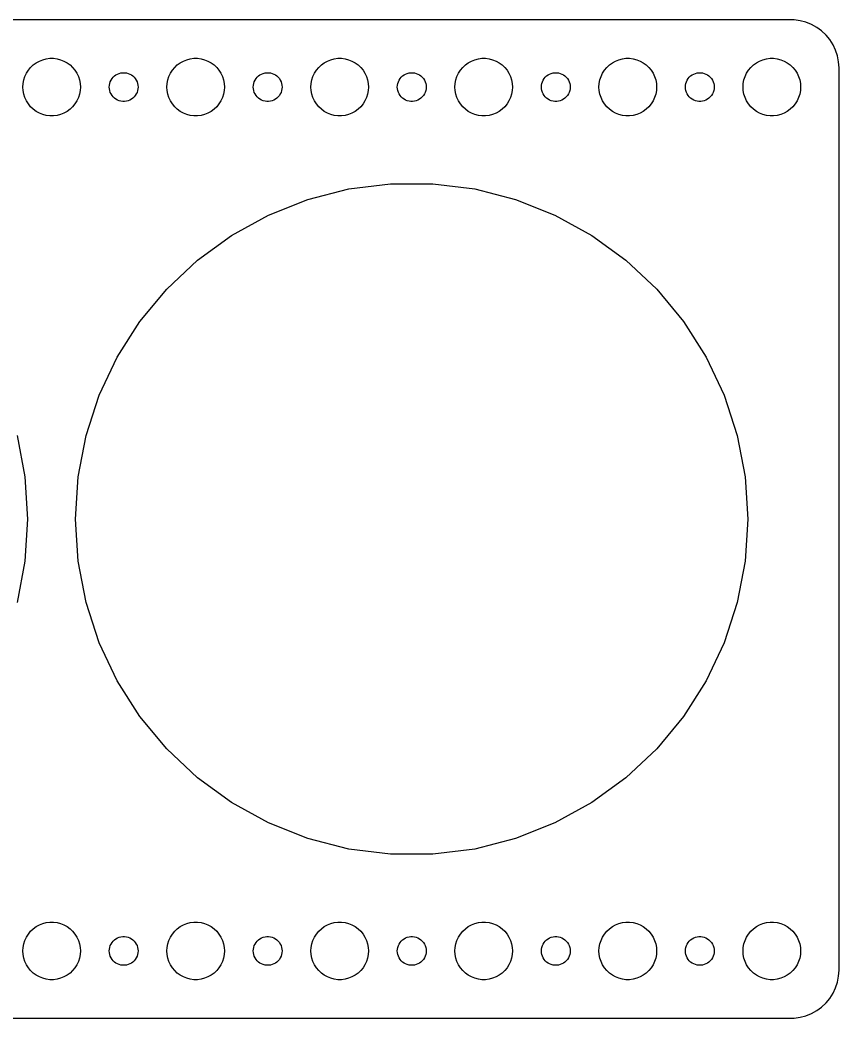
# Model space of a CAD drawing. Header units: metres. Extents: x -82 to 82, y 62 to 280.
# Drawn here: x -3.3 to 82, y 176 to 280 of the extents above; entities that cross this region are included whole.
import ezdxf

# ---------------------------------------------------------------- set-up
doc = ezdxf.new("R2010")
doc.units = ezdxf.units.M

msp = doc.modelspace()

# ---------------------------------------------------------------- linework, layer by layer
for p, q in [((77.3139, 279.99), (-77.3139, 279.99)), ((77.9369, 279.911), (77.3139, 279.99)), ((78.5451, 279.755), (77.9369, 279.911)), ((79.1289, 279.524), (78.5451, 279.755)), ((79.6791, 279.222), (79.1289, 279.524)), ((80.1871, 278.853), (79.6791, 279.222)), ((80.6448, 278.423), (80.1871, 278.853)), ((81.0451, 277.939), (80.6448, 278.423)), ((81.3815, 277.409), (81.0451, 277.939)), ((81.6489, 276.841), (81.3815, 277.409)), ((81.8429, 276.243), (81.6489, 276.841)), ((-1.60747, 275.533), (-1.27733, 275.714)), ((-1.27733, 275.714), (-0.92705, 275.853)), ((-0.92705, 275.853), (-0.56213, 275.947)), ((-0.56213, 275.947), (-0.18837, 275.994)), ((-0.18837, 275.994), (0.18837, 275.994)), ((0.18837, 275.994), (0.56213, 275.947)), ((0.56213, 275.947), (0.92705, 275.853)), ((0.92705, 275.853), (1.27733, 275.714)), ((1.27733, 275.714), (1.60747, 275.533)), ((13.3925, 275.533), (13.7227, 275.714)), ((13.7227, 275.714), (14.0729, 275.853)), ((14.0729, 275.853), (14.4379, 275.947)), ((14.4379, 275.947), (14.8116, 275.994)), ((14.8116, 275.994), (15.1884, 275.994)), ((15.1884, 275.994), (15.5621, 275.947)), ((15.5621, 275.947), (15.927, 275.853)), ((15.927, 275.853), (16.2773, 275.714)), ((16.2773, 275.714), (16.6075, 275.533)), ((28.3925, 275.533), (28.7227, 275.714)), ((28.7227, 275.714), (29.0729, 275.853)), ((29.0729, 275.853), (29.4379, 275.947)), ((29.4379, 275.947), (29.8116, 275.994)), ((29.8116, 275.994), (30.1884, 275.994)), ((30.1884, 275.994), (30.5621, 275.947)), ((30.5621, 275.947), (30.927, 275.853)), ((30.927, 275.853), (31.2773, 275.714)), ((31.2773, 275.714), (31.6075, 275.533)), ((43.3925, 275.533), (43.7227, 275.714)), ((43.7227, 275.714), (44.0729, 275.853)), ((44.0729, 275.853), (44.4379, 275.947)), ((44.4379, 275.947), (44.8116, 275.994)), ((44.8116, 275.994), (45.1884, 275.994)), ((45.1884, 275.994), (45.5621, 275.947)), ((45.5621, 275.947), (45.927, 275.853)), ((45.927, 275.853), (46.2773, 275.714)), ((46.2773, 275.714), (46.6075, 275.533)), ((58.3925, 275.533), (58.7227, 275.714)), ((58.7227, 275.714), (59.0729, 275.853)), ((59.0729, 275.853), (59.4379, 275.947)), ((59.4379, 275.947), (59.8116, 275.994)), ((59.8116, 275.994), (60.1884, 275.994)), ((60.1884, 275.994), (60.5621, 275.947)), ((60.5621, 275.947), (60.927, 275.853)), ((60.927, 275.853), (61.2773, 275.714)), ((61.2773, 275.714), (61.6075, 275.533)), ((73.3925, 275.533), (73.7227, 275.714)), ((73.7227, 275.714), (74.073, 275.853)), ((74.073, 275.853), (74.4379, 275.947)), ((74.4379, 275.947), (74.8116, 275.994)), ((74.8116, 275.994), (75.1884, 275.994)), ((75.1884, 275.994), (75.5621, 275.947)), ((75.5621, 275.947), (75.927, 275.853)), ((75.927, 275.853), (76.2773, 275.714)), ((76.2773, 275.714), (76.6075, 275.533)), ((81.9606, 275.627), (81.8429, 276.243)), ((82, 275), (81.9606, 275.627)), ((-2.62891, 274.445), (-2.42705, 274.763)), ((-2.42705, 274.763), (-2.1869, 275.054)), ((-2.1869, 275.054), (-1.91226, 275.312)), ((-1.91226, 275.312), (-1.60747, 275.533)), ((1.60747, 275.533), (1.91226, 275.312)), ((1.91226, 275.312), (2.1869, 275.054)), ((2.1869, 275.054), (2.42705, 274.763)), ((2.42705, 274.763), (2.62891, 274.445)), ((12.3711, 274.445), (12.5729, 274.763)), ((12.5729, 274.763), (12.8131, 275.054)), ((12.8131, 275.054), (13.0877, 275.312)), ((13.0877, 275.312), (13.3925, 275.533)), ((16.6075, 275.533), (16.9123, 275.312)), ((16.9123, 275.312), (17.1869, 275.054)), ((17.1869, 275.054), (17.427, 274.763)), ((17.427, 274.763), (17.6289, 274.445)), ((27.3711, 274.445), (27.5729, 274.763)), ((27.5729, 274.763), (27.8131, 275.054)), ((27.8131, 275.054), (28.0877, 275.312)), ((28.0877, 275.312), (28.3925, 275.533)), ((31.6075, 275.533), (31.9123, 275.312)), ((31.9123, 275.312), (32.1869, 275.054)), ((32.1869, 275.054), (32.427, 274.763)), ((32.427, 274.763), (32.6289, 274.445)), ((42.3711, 274.445), (42.5729, 274.763)), ((42.5729, 274.763), (42.8131, 275.054)), ((42.8131, 275.054), (43.0877, 275.312)), ((43.0877, 275.312), (43.3925, 275.533)), ((46.6075, 275.533), (46.9123, 275.312)), ((46.9123, 275.312), (47.1869, 275.054)), ((47.1869, 275.054), (47.427, 274.763)), ((47.427, 274.763), (47.6289, 274.445)), ((57.3711, 274.445), (57.5729, 274.763)), ((57.5729, 274.763), (57.8131, 275.054)), ((57.8131, 275.054), (58.0877, 275.312)), ((58.0877, 275.312), (58.3925, 275.533)), ((61.6075, 275.533), (61.9123, 275.312)), ((61.9123, 275.312), (62.1869, 275.054)), ((62.1869, 275.054), (62.427, 274.763)), ((62.427, 274.763), (62.6289, 274.445)), ((72.3711, 274.445), (72.573, 274.763)), ((72.573, 274.763), (72.8131, 275.054)), ((72.8131, 275.054), (73.0877, 275.312)), ((73.0877, 275.312), (73.3925, 275.533)), ((76.6075, 275.533), (76.9123, 275.312)), ((76.9123, 275.312), (77.1869, 275.054)), ((77.1869, 275.054), (77.427, 274.763)), ((77.427, 274.763), (77.6289, 274.445)), ((82, 181), (82, 275)), ((-2.97633, 273.376), (-2.90575, 273.746)), ((-2.90575, 273.746), (-2.78932, 274.104)), ((-2.78932, 274.104), (-2.62891, 274.445)), ((2.62891, 274.445), (2.78932, 274.104)), ((2.78932, 274.104), (2.90575, 273.746)), ((2.90575, 273.746), (2.97633, 273.376)), ((6.04712, 273.373), (6.10533, 273.552)), ((6.10533, 273.552), (6.18553, 273.723)), ((6.18553, 273.723), (6.28647, 273.882)), ((6.28647, 273.882), (6.40654, 274.027)), ((6.40654, 274.027), (6.54385, 274.156)), ((6.54385, 274.156), (6.69626, 274.266)), ((6.69626, 274.266), (6.86133, 274.357)), ((6.86133, 274.357), (7.03647, 274.427)), ((7.03647, 274.427), (7.21892, 274.473)), ((7.21892, 274.473), (7.40581, 274.497)), ((7.40581, 274.497), (7.59418, 274.497)), ((7.59418, 274.497), (7.78107, 274.473)), ((7.78107, 274.473), (7.96352, 274.427)), ((7.96352, 274.427), (8.13866, 274.357)), ((8.13866, 274.357), (8.30373, 274.266)), ((8.30373, 274.266), (8.45613, 274.156)), ((8.45613, 274.156), (8.59344, 274.027)), ((8.59344, 274.027), (8.71352, 273.882)), ((8.71352, 273.882), (8.81445, 273.723)), ((8.81445, 273.723), (8.89465, 273.552)), ((8.89465, 273.552), (8.95287, 273.373)), ((12.0237, 273.376), (12.0942, 273.746)), ((12.0942, 273.746), (12.2107, 274.104)), ((12.2107, 274.104), (12.3711, 274.445)), ((17.6289, 274.445), (17.7893, 274.104)), ((17.7893, 274.104), (17.9057, 273.746)), ((17.9057, 273.746), (17.9763, 273.376)), ((21.0471, 273.373), (21.1053, 273.552)), ((21.1053, 273.552), (21.1855, 273.723)), ((21.1855, 273.723), (21.2865, 273.882)), ((21.2865, 273.882), (21.4065, 274.027)), ((21.4065, 274.027), (21.5439, 274.156)), ((21.5439, 274.156), (21.6963, 274.266)), ((21.6963, 274.266), (21.8613, 274.357)), ((21.8613, 274.357), (22.0365, 274.427)), ((22.0365, 274.427), (22.2189, 274.473)), ((22.2189, 274.473), (22.4058, 274.497)), ((22.4058, 274.497), (22.5942, 274.497)), ((22.5942, 274.497), (22.7811, 274.473)), ((22.7811, 274.473), (22.9635, 274.427)), ((22.9635, 274.427), (23.1387, 274.357)), ((23.1387, 274.357), (23.3037, 274.266)), ((23.3037, 274.266), (23.4561, 274.156)), ((23.4561, 274.156), (23.5934, 274.027)), ((23.5934, 274.027), (23.7135, 273.882)), ((23.7135, 273.882), (23.8145, 273.723)), ((23.8145, 273.723), (23.8947, 273.552)), ((23.8947, 273.552), (23.9529, 273.373)), ((27.0237, 273.376), (27.0942, 273.746)), ((27.0942, 273.746), (27.2107, 274.104)), ((27.2107, 274.104), (27.3711, 274.445)), ((32.6289, 274.445), (32.7893, 274.104)), ((32.7893, 274.104), (32.9057, 273.746)), ((32.9057, 273.746), (32.9763, 273.376)), ((36.0471, 273.373), (36.1053, 273.552)), ((36.1053, 273.552), (36.1855, 273.723)), ((36.1855, 273.723), (36.2865, 273.882)), ((36.2865, 273.882), (36.4065, 274.027)), ((36.4065, 274.027), (36.5439, 274.156)), ((36.5439, 274.156), (36.6963, 274.266)), ((36.6963, 274.266), (36.8613, 274.357)), ((36.8613, 274.357), (37.0365, 274.427)), ((37.0365, 274.427), (37.2189, 274.473)), ((37.2189, 274.473), (37.4058, 274.497)), ((37.4058, 274.497), (37.5942, 274.497)), ((37.5942, 274.497), (37.7811, 274.473)), ((37.7811, 274.473), (37.9635, 274.427)), ((37.9635, 274.427), (38.1387, 274.357)), ((38.1387, 274.357), (38.3037, 274.266)), ((38.3037, 274.266), (38.4561, 274.156)), ((38.4561, 274.156), (38.5934, 274.027)), ((38.5934, 274.027), (38.7135, 273.882)), ((38.7135, 273.882), (38.8145, 273.723)), ((38.8145, 273.723), (38.8947, 273.552)), ((38.8947, 273.552), (38.9529, 273.373)), ((42.0237, 273.376), (42.0942, 273.746)), ((42.0942, 273.746), (42.2107, 274.104)), ((42.2107, 274.104), (42.3711, 274.445)), ((47.6289, 274.445), (47.7893, 274.104)), ((47.7893, 274.104), (47.9057, 273.746)), ((47.9057, 273.746), (47.9763, 273.376)), ((51.0471, 273.373), (51.1053, 273.552)), ((51.1053, 273.552), (51.1855, 273.723)), ((51.1855, 273.723), (51.2865, 273.882)), ((51.2865, 273.882), (51.4065, 274.027)), ((51.4065, 274.027), (51.5439, 274.156)), ((51.5439, 274.156), (51.6963, 274.266)), ((51.6963, 274.266), (51.8613, 274.357)), ((51.8613, 274.357), (52.0365, 274.427)), ((52.0365, 274.427), (52.2189, 274.473)), ((52.2189, 274.473), (52.4058, 274.497)), ((52.4058, 274.497), (52.5942, 274.497)), ((52.5942, 274.497), (52.7811, 274.473)), ((52.7811, 274.473), (52.9635, 274.427)), ((52.9635, 274.427), (53.1387, 274.357)), ((53.1387, 274.357), (53.3037, 274.266)), ((53.3037, 274.266), (53.4561, 274.156)), ((53.4561, 274.156), (53.5934, 274.027)), ((53.5934, 274.027), (53.7135, 273.882)), ((53.7135, 273.882), (53.8145, 273.723)), ((53.8145, 273.723), (53.8947, 273.552)), ((53.8947, 273.552), (53.9529, 273.373)), ((57.0237, 273.376), (57.0942, 273.746)), ((57.0942, 273.746), (57.2107, 274.104)), ((57.2107, 274.104), (57.3711, 274.445)), ((62.6289, 274.445), (62.7893, 274.104)), ((62.7893, 274.104), (62.9057, 273.746)), ((62.9057, 273.746), (62.9763, 273.376)), ((66.0471, 273.373), (66.1053, 273.552)), ((66.1053, 273.552), (66.1855, 273.723)), ((66.1855, 273.723), (66.2865, 273.882)), ((66.2865, 273.882), (66.4065, 274.027)), ((66.4065, 274.027), (66.5439, 274.156)), ((66.5439, 274.156), (66.6963, 274.266)), ((66.6963, 274.266), (66.8613, 274.357)), ((66.8613, 274.357), (67.0365, 274.427)), ((67.0365, 274.427), (67.2189, 274.473)), ((67.2189, 274.473), (67.4058, 274.497)), ((67.4058, 274.497), (67.5942, 274.497)), ((67.5942, 274.497), (67.7811, 274.473)), ((67.7811, 274.473), (67.9635, 274.427)), ((67.9635, 274.427), (68.1387, 274.357)), ((68.1387, 274.357), (68.3037, 274.266)), ((68.3037, 274.266), (68.4561, 274.156)), ((68.4561, 274.156), (68.5934, 274.027)), ((68.5934, 274.027), (68.7135, 273.882)), ((68.7135, 273.882), (68.8145, 273.723)), ((68.8145, 273.723), (68.8947, 273.552)), ((68.8947, 273.552), (68.9529, 273.373)), ((72.0237, 273.376), (72.0943, 273.746)), ((72.0943, 273.746), (72.2107, 274.104)), ((72.2107, 274.104), (72.3711, 274.445)), ((77.6289, 274.445), (77.7893, 274.104)), ((77.7893, 274.104), (77.9057, 273.746)), ((77.9057, 273.746), (77.9763, 273.376)), ((-3, 273), (-2.97633, 273.376)), ((-2.97633, 272.624), (-3, 273)), ((-2.90575, 272.254), (-2.97633, 272.624)), ((2.97633, 272.624), (2.90575, 272.254)), ((2.97633, 273.376), (3, 273)), ((3, 273), (2.97633, 272.624)), ((6, 273), (6.01183, 273.188)), ((6.01183, 272.812), (6, 273)), ((6.01183, 273.188), (6.04712, 273.373)), ((6.04712, 272.627), (6.01183, 272.812)), ((6.10533, 272.448), (6.04712, 272.627)), ((6.18553, 272.277), (6.10533, 272.448)), ((8.89465, 272.448), (8.81445, 272.277)), ((8.95287, 272.627), (8.89465, 272.448)), ((8.95287, 273.373), (8.98816, 273.188)), ((8.98816, 272.812), (8.95287, 272.627)), ((8.98816, 273.188), (9, 273)), ((9, 273), (8.98816, 272.812)), ((12, 273), (12.0237, 273.376)), ((12.0237, 272.624), (12, 273)), ((12.0942, 272.254), (12.0237, 272.624)), ((17.9763, 272.624), (17.9057, 272.254)), ((17.9763, 273.376), (18, 273)), ((18, 273), (17.9763, 272.624)), ((21, 273), (21.0118, 273.188)), ((21.0118, 272.812), (21, 273)), ((21.0118, 273.188), (21.0471, 273.373)), ((21.0471, 272.627), (21.0118, 272.812)), ((21.1053, 272.448), (21.0471, 272.627)), ((21.1855, 272.277), (21.1053, 272.448)), ((23.8947, 272.448), (23.8145, 272.277)), ((23.9529, 272.627), (23.8947, 272.448)), ((23.9529, 273.373), (23.9882, 273.188)), ((23.9882, 272.812), (23.9529, 272.627)), ((23.9882, 273.188), (24, 273)), ((24, 273), (23.9882, 272.812)), ((27, 273), (27.0237, 273.376)), ((27.0237, 272.624), (27, 273)), ((27.0942, 272.254), (27.0237, 272.624)), ((32.9763, 272.624), (32.9057, 272.254)), ((32.9763, 273.376), (33, 273)), ((33, 273), (32.9763, 272.624)), ((36, 273), (36.0118, 273.188)), ((36.0118, 272.812), (36, 273)), ((36.0118, 273.188), (36.0471, 273.373)), ((36.0471, 272.627), (36.0118, 272.812)), ((36.1053, 272.448), (36.0471, 272.627)), ((36.1855, 272.277), (36.1053, 272.448)), ((38.8947, 272.448), (38.8145, 272.277)), ((38.9529, 272.627), (38.8947, 272.448)), ((38.9529, 273.373), (38.9882, 273.188)), ((38.9882, 272.812), (38.9529, 272.627)), ((38.9882, 273.188), (39, 273)), ((39, 273), (38.9882, 272.812)), ((42, 273), (42.0237, 273.376)), ((42.0237, 272.624), (42, 273)), ((42.0942, 272.254), (42.0237, 272.624)), ((47.9763, 272.624), (47.9057, 272.254)), ((47.9763, 273.376), (48, 273)), ((48, 273), (47.9763, 272.624)), ((51, 273), (51.0118, 273.188)), ((51.0118, 272.812), (51, 273)), ((51.0118, 273.188), (51.0471, 273.373)), ((51.0471, 272.627), (51.0118, 272.812)), ((51.1053, 272.448), (51.0471, 272.627)), ((51.1855, 272.277), (51.1053, 272.448)), ((53.8947, 272.448), (53.8145, 272.277)), ((53.9529, 272.627), (53.8947, 272.448)), ((53.9529, 273.373), (53.9882, 273.188)), ((53.9882, 272.812), (53.9529, 272.627)), ((53.9882, 273.188), (54, 273)), ((54, 273), (53.9882, 272.812)), ((57, 273), (57.0237, 273.376)), ((57.0237, 272.624), (57, 273)), ((57.0942, 272.254), (57.0237, 272.624)), ((62.9763, 272.624), (62.9057, 272.254)), ((62.9763, 273.376), (63, 273)), ((63, 273), (62.9763, 272.624)), ((66, 273), (66.0118, 273.188)), ((66.0118, 272.812), (66, 273)), ((66.0118, 273.188), (66.0471, 273.373)), ((66.0471, 272.627), (66.0118, 272.812)), ((66.1053, 272.448), (66.0471, 272.627)), ((66.1855, 272.277), (66.1053, 272.448)), ((68.8947, 272.448), (68.8145, 272.277)), ((68.9529, 272.627), (68.8947, 272.448)), ((68.9529, 273.373), (68.9882, 273.188)), ((68.9882, 272.812), (68.9529, 272.627)), ((68.9882, 273.188), (69, 273)), ((69, 273), (68.9882, 272.812)), ((72, 273), (72.0237, 273.376)), ((72.0237, 272.624), (72, 273)), ((72.0943, 272.254), (72.0237, 272.624)), ((77.9763, 272.624), (77.9057, 272.254)), ((77.9763, 273.376), (78, 273)), ((78, 273), (77.9763, 272.624)), ((-2.78932, 271.896), (-2.90575, 272.254)), ((-2.62891, 271.555), (-2.78932, 271.896)), ((-2.42705, 271.237), (-2.62891, 271.555)), ((2.62891, 271.555), (2.42705, 271.237)), ((2.78932, 271.896), (2.62891, 271.555)), ((2.90575, 272.254), (2.78932, 271.896)), ((6.28647, 272.118), (6.18553, 272.277)), ((6.40654, 271.973), (6.28647, 272.118)), ((6.54385, 271.844), (6.40654, 271.973)), ((6.69626, 271.734), (6.54385, 271.844)), ((6.86133, 271.643), (6.69626, 271.734)), ((7.03647, 271.573), (6.86133, 271.643)), ((7.21892, 271.527), (7.03647, 271.573)), ((7.40581, 271.503), (7.21892, 271.527)), ((7.59418, 271.503), (7.40581, 271.503)), ((7.78107, 271.527), (7.59418, 271.503)), ((7.96352, 271.573), (7.78107, 271.527)), ((8.13866, 271.643), (7.96352, 271.573)), ((8.30373, 271.734), (8.13866, 271.643)), ((8.45613, 271.844), (8.30373, 271.734)), ((8.59344, 271.973), (8.45613, 271.844)), ((8.71352, 272.118), (8.59344, 271.973)), ((8.81445, 272.277), (8.71352, 272.118)), ((12.2107, 271.896), (12.0942, 272.254)), ((12.3711, 271.555), (12.2107, 271.896)), ((12.5729, 271.237), (12.3711, 271.555)), ((17.6289, 271.555), (17.427, 271.237)), ((17.7893, 271.896), (17.6289, 271.555)), ((17.9057, 272.254), (17.7893, 271.896)), ((21.2865, 272.118), (21.1855, 272.277)), ((21.4065, 271.973), (21.2865, 272.118)), ((21.5439, 271.844), (21.4065, 271.973)), ((21.6963, 271.734), (21.5439, 271.844)), ((21.8613, 271.643), (21.6963, 271.734)), ((22.0365, 271.573), (21.8613, 271.643)), ((22.2189, 271.527), (22.0365, 271.573)), ((22.4058, 271.503), (22.2189, 271.527)), ((22.5942, 271.503), (22.4058, 271.503)), ((22.7811, 271.527), (22.5942, 271.503)), ((22.9635, 271.573), (22.7811, 271.527)), ((23.1387, 271.643), (22.9635, 271.573)), ((23.3037, 271.734), (23.1387, 271.643)), ((23.4561, 271.844), (23.3037, 271.734)), ((23.5934, 271.973), (23.4561, 271.844)), ((23.7135, 272.118), (23.5934, 271.973)), ((23.8145, 272.277), (23.7135, 272.118)), ((27.2107, 271.896), (27.0942, 272.254)), ((27.3711, 271.555), (27.2107, 271.896)), ((27.5729, 271.237), (27.3711, 271.555)), ((32.6289, 271.555), (32.427, 271.237)), ((32.7893, 271.896), (32.6289, 271.555)), ((32.9057, 272.254), (32.7893, 271.896)), ((36.2865, 272.118), (36.1855, 272.277)), ((36.4065, 271.973), (36.2865, 272.118)), ((36.5439, 271.844), (36.4065, 271.973)), ((36.6963, 271.734), (36.5439, 271.844)), ((36.8613, 271.643), (36.6963, 271.734)), ((37.0365, 271.573), (36.8613, 271.643)), ((37.2189, 271.527), (37.0365, 271.573)), ((37.4058, 271.503), (37.2189, 271.527)), ((37.5942, 271.503), (37.4058, 271.503)), ((37.7811, 271.527), (37.5942, 271.503)), ((37.9635, 271.573), (37.7811, 271.527)), ((38.1387, 271.643), (37.9635, 271.573)), ((38.3037, 271.734), (38.1387, 271.643)), ((38.4561, 271.844), (38.3037, 271.734)), ((38.5934, 271.973), (38.4561, 271.844)), ((38.7135, 272.118), (38.5934, 271.973)), ((38.8145, 272.277), (38.7135, 272.118)), ((42.2107, 271.896), (42.0942, 272.254)), ((42.3711, 271.555), (42.2107, 271.896)), ((42.5729, 271.237), (42.3711, 271.555)), ((47.6289, 271.555), (47.427, 271.237)), ((47.7893, 271.896), (47.6289, 271.555)), ((47.9057, 272.254), (47.7893, 271.896)), ((51.2865, 272.118), (51.1855, 272.277)), ((51.4065, 271.973), (51.2865, 272.118)), ((51.5439, 271.844), (51.4065, 271.973)), ((51.6963, 271.734), (51.5439, 271.844)), ((51.8613, 271.643), (51.6963, 271.734)), ((52.0365, 271.573), (51.8613, 271.643)), ((52.2189, 271.527), (52.0365, 271.573)), ((52.4058, 271.503), (52.2189, 271.527)), ((52.5942, 271.503), (52.4058, 271.503)), ((52.7811, 271.527), (52.5942, 271.503)), ((52.9635, 271.573), (52.7811, 271.527)), ((53.1387, 271.643), (52.9635, 271.573)), ((53.3037, 271.734), (53.1387, 271.643)), ((53.4561, 271.844), (53.3037, 271.734)), ((53.5934, 271.973), (53.4561, 271.844)), ((53.7135, 272.118), (53.5934, 271.973)), ((53.8145, 272.277), (53.7135, 272.118)), ((57.2107, 271.896), (57.0942, 272.254)), ((57.3711, 271.555), (57.2107, 271.896)), ((57.5729, 271.237), (57.3711, 271.555)), ((62.6289, 271.555), (62.427, 271.237)), ((62.7893, 271.896), (62.6289, 271.555)), ((62.9057, 272.254), (62.7893, 271.896)), ((66.2865, 272.118), (66.1855, 272.277)), ((66.4065, 271.973), (66.2865, 272.118)), ((66.5439, 271.844), (66.4065, 271.973)), ((66.6963, 271.734), (66.5439, 271.844)), ((66.8613, 271.643), (66.6963, 271.734)), ((67.0365, 271.573), (66.8613, 271.643)), ((67.2189, 271.527), (67.0365, 271.573)), ((67.4058, 271.503), (67.2189, 271.527)), ((67.5942, 271.503), (67.4058, 271.503)), ((67.7811, 271.527), (67.5942, 271.503)), ((67.9635, 271.573), (67.7811, 271.527)), ((68.1387, 271.643), (67.9635, 271.573)), ((68.3037, 271.734), (68.1387, 271.643)), ((68.4561, 271.844), (68.3037, 271.734)), ((68.5934, 271.973), (68.4561, 271.844)), ((68.7135, 272.118), (68.5934, 271.973)), ((68.8145, 272.277), (68.7135, 272.118)), ((72.2107, 271.896), (72.0943, 272.254)), ((72.3711, 271.555), (72.2107, 271.896)), ((72.573, 271.237), (72.3711, 271.555)), ((77.6289, 271.555), (77.427, 271.237)), ((77.7893, 271.896), (77.6289, 271.555)), ((77.9057, 272.254), (77.7893, 271.896)), ((-2.1869, 270.946), (-2.42705, 271.237)), ((-1.91226, 270.688), (-2.1869, 270.946)), ((-1.60747, 270.467), (-1.91226, 270.688)), ((-1.27733, 270.286), (-1.60747, 270.467)), ((1.60747, 270.467), (1.27733, 270.286)), ((1.91226, 270.688), (1.60747, 270.467)), ((2.1869, 270.946), (1.91226, 270.688)), ((2.42705, 271.237), (2.1869, 270.946)), ((12.8131, 270.946), (12.5729, 271.237)), ((13.0877, 270.688), (12.8131, 270.946)), ((13.3925, 270.467), (13.0877, 270.688)), ((13.7227, 270.286), (13.3925, 270.467)), ((16.6075, 270.467), (16.2773, 270.286)), ((16.9123, 270.688), (16.6075, 270.467)), ((17.1869, 270.946), (16.9123, 270.688)), ((17.427, 271.237), (17.1869, 270.946)), ((27.8131, 270.946), (27.5729, 271.237)), ((28.0877, 270.688), (27.8131, 270.946)), ((28.3925, 270.467), (28.0877, 270.688)), ((28.7227, 270.286), (28.3925, 270.467)), ((31.6075, 270.467), (31.2773, 270.286)), ((31.9123, 270.688), (31.6075, 270.467)), ((32.1869, 270.946), (31.9123, 270.688)), ((32.427, 271.237), (32.1869, 270.946)), ((42.8131, 270.946), (42.5729, 271.237)), ((43.0877, 270.688), (42.8131, 270.946)), ((43.3925, 270.467), (43.0877, 270.688)), ((43.7227, 270.286), (43.3925, 270.467)), ((46.6075, 270.467), (46.2773, 270.286)), ((46.9123, 270.688), (46.6075, 270.467)), ((47.1869, 270.946), (46.9123, 270.688)), ((47.427, 271.237), (47.1869, 270.946)), ((57.8131, 270.946), (57.5729, 271.237)), ((58.0877, 270.688), (57.8131, 270.946)), ((58.3925, 270.467), (58.0877, 270.688)), ((58.7227, 270.286), (58.3925, 270.467)), ((61.6075, 270.467), (61.2773, 270.286)), ((61.9123, 270.688), (61.6075, 270.467)), ((62.1869, 270.946), (61.9123, 270.688)), ((62.427, 271.237), (62.1869, 270.946)), ((72.8131, 270.946), (72.573, 271.237)), ((73.0877, 270.688), (72.8131, 270.946)), ((73.3925, 270.467), (73.0877, 270.688)), ((73.7227, 270.286), (73.3925, 270.467)), ((76.6075, 270.467), (76.2773, 270.286)), ((76.9123, 270.688), (76.6075, 270.467)), ((77.1869, 270.946), (76.9123, 270.688)), ((77.427, 271.237), (77.1869, 270.946)), ((-0.92705, 270.147), (-1.27733, 270.286)), ((-0.56213, 270.053), (-0.92705, 270.147)), ((-0.18837, 270.006), (-0.56213, 270.053)), ((0.18837, 270.006), (-0.18837, 270.006)), ((0.56213, 270.053), (0.18837, 270.006)), ((0.92705, 270.147), (0.56213, 270.053)), ((1.27733, 270.286), (0.92705, 270.147)), ((14.0729, 270.147), (13.7227, 270.286)), ((14.4379, 270.053), (14.0729, 270.147)), ((14.8116, 270.006), (14.4379, 270.053)), ((15.1884, 270.006), (14.8116, 270.006)), ((15.5621, 270.053), (15.1884, 270.006)), ((15.927, 270.147), (15.5621, 270.053)), ((16.2773, 270.286), (15.927, 270.147)), ((29.0729, 270.147), (28.7227, 270.286)), ((29.4379, 270.053), (29.0729, 270.147)), ((29.8116, 270.006), (29.4379, 270.053)), ((30.1884, 270.006), (29.8116, 270.006)), ((30.5621, 270.053), (30.1884, 270.006)), ((30.927, 270.147), (30.5621, 270.053)), ((31.2773, 270.286), (30.927, 270.147)), ((44.0729, 270.147), (43.7227, 270.286)), ((44.4379, 270.053), (44.0729, 270.147)), ((44.8116, 270.006), (44.4379, 270.053)), ((45.1884, 270.006), (44.8116, 270.006)), ((45.5621, 270.053), (45.1884, 270.006)), ((45.927, 270.147), (45.5621, 270.053)), ((46.2773, 270.286), (45.927, 270.147)), ((59.0729, 270.147), (58.7227, 270.286)), ((59.4379, 270.053), (59.0729, 270.147)), ((59.8116, 270.006), (59.4379, 270.053)), ((60.1884, 270.006), (59.8116, 270.006)), ((60.5621, 270.053), (60.1884, 270.006)), ((60.927, 270.147), (60.5621, 270.053)), ((61.2773, 270.286), (60.927, 270.147)), ((74.073, 270.147), (73.7227, 270.286)), ((74.4379, 270.053), (74.073, 270.147)), ((74.8116, 270.006), (74.4379, 270.053)), ((75.1884, 270.006), (74.8116, 270.006)), ((75.5621, 270.053), (75.1884, 270.006)), ((75.927, 270.147), (75.5621, 270.053)), ((76.2773, 270.286), (75.927, 270.147)), ((26.6844, 261.287), (30.9417, 262.38)), ((30.9417, 262.38), (35.3023, 262.931)), ((35.3023, 262.931), (39.6977, 262.931)), ((39.6977, 262.931), (44.0583, 262.38)), ((44.0583, 262.38), (48.3156, 261.287)), ((22.5977, 259.669), (26.6844, 261.287)), ((48.3156, 261.287), (52.4023, 259.669)), ((18.746, 257.551), (22.5977, 259.669)), ((52.4023, 259.669), (56.2539, 257.551)), ((15.1902, 254.968), (18.746, 257.551)), ((56.2539, 257.551), (59.8098, 254.968)), ((11.9861, 251.959), (15.1902, 254.968)), ((59.8098, 254.968), (63.0139, 251.959)), ((9.1844, 248.572), (11.9861, 251.959)), ((63.0139, 251.959), (65.8156, 248.572)), ((6.82925, 244.861), (9.1844, 248.572)), ((65.8156, 248.572), (68.1707, 244.861)), ((4.95781, 240.884), (6.82925, 244.861)), ((68.1707, 244.861), (70.0422, 240.884)), ((3.59958, 236.704), (4.95781, 240.884)), ((70.0422, 240.884), (71.4004, 236.704)), ((-3.59958, 236.704), (-2.77597, 232.387)), ((2.77597, 232.387), (3.59958, 236.704)), ((71.4004, 236.704), (72.224, 232.387)), ((-2.77597, 232.387), (-2.5, 228)), ((2.5, 228), (2.77597, 232.387)), ((72.224, 232.387), (72.5, 228)), ((-2.5, 228), (-2.77597, 223.613)), ((2.77597, 223.613), (2.5, 228)), ((72.5, 228), (72.224, 223.613)), ((-2.77597, 223.613), (-3.59958, 219.296)), ((3.59958, 219.296), (2.77597, 223.613)), ((72.224, 223.613), (71.4004, 219.296)), ((4.95781, 215.116), (3.59958, 219.296)), ((71.4004, 219.296), (70.0422, 215.116)), ((6.82925, 211.139), (4.95781, 215.116)), ((70.0422, 215.116), (68.1707, 211.139)), ((9.1844, 207.428), (6.82925, 211.139)), ((68.1707, 211.139), (65.8156, 207.428)), ((11.9861, 204.041), (9.1844, 207.428)), ((65.8156, 207.428), (63.0139, 204.041)), ((15.1902, 201.032), (11.9861, 204.041)), ((63.0139, 204.041), (59.8098, 201.032)), ((18.746, 198.449), (15.1902, 201.032)), ((59.8098, 201.032), (56.2539, 198.449)), ((22.5977, 196.331), (18.746, 198.449)), ((56.2539, 198.449), (52.4023, 196.331)), ((26.6844, 194.713), (22.5977, 196.331)), ((52.4023, 196.331), (48.3156, 194.713)), ((30.9417, 193.62), (26.6844, 194.713)), ((48.3156, 194.713), (44.0583, 193.62)), ((35.3023, 193.069), (30.9417, 193.62)), ((44.0583, 193.62), (39.6977, 193.069)), ((39.6977, 193.069), (35.3023, 193.069)), ((-2.1869, 185.054), (-1.91226, 185.312)), ((-1.91226, 185.312), (-1.60747, 185.533)), ((-1.60747, 185.533), (-1.27733, 185.714)), ((-1.27733, 185.714), (-0.92705, 185.853)), ((-0.92705, 185.853), (-0.56213, 185.947)), ((-0.56213, 185.947), (-0.18837, 185.994)), ((-0.18837, 185.994), (0.18837, 185.994)), ((0.18837, 185.994), (0.56213, 185.947)), ((0.56213, 185.947), (0.92705, 185.853)), ((0.92705, 185.853), (1.27733, 185.714)), ((1.27733, 185.714), (1.60747, 185.533)), ((1.60747, 185.533), (1.91226, 185.312)), ((1.91226, 185.312), (2.1869, 185.054)), ((12.8131, 185.054), (13.0877, 185.312)), ((13.0877, 185.312), (13.3925, 185.533)), ((13.3925, 185.533), (13.7227, 185.714)), ((13.7227, 185.714), (14.0729, 185.853)), ((14.0729, 185.853), (14.4379, 185.947)), ((14.4379, 185.947), (14.8116, 185.994)), ((14.8116, 185.994), (15.1884, 185.994)), ((15.1884, 185.994), (15.5621, 185.947)), ((15.5621, 185.947), (15.927, 185.853)), ((15.927, 185.853), (16.2773, 185.714)), ((16.2773, 185.714), (16.6075, 185.533)), ((16.6075, 185.533), (16.9123, 185.312)), ((16.9123, 185.312), (17.1869, 185.054)), ((27.8131, 185.054), (28.0877, 185.312)), ((28.0877, 185.312), (28.3925, 185.533)), ((28.3925, 185.533), (28.7227, 185.714)), ((28.7227, 185.714), (29.0729, 185.853)), ((29.0729, 185.853), (29.4379, 185.947)), ((29.4379, 185.947), (29.8116, 185.994)), ((29.8116, 185.994), (30.1884, 185.994)), ((30.1884, 185.994), (30.5621, 185.947)), ((30.5621, 185.947), (30.927, 185.853)), ((30.927, 185.853), (31.2773, 185.714)), ((31.2773, 185.714), (31.6075, 185.533)), ((31.6075, 185.533), (31.9123, 185.312)), ((31.9123, 185.312), (32.1869, 185.054)), ((42.8131, 185.054), (43.0877, 185.312)), ((43.0877, 185.312), (43.3925, 185.533)), ((43.3925, 185.533), (43.7227, 185.714)), ((43.7227, 185.714), (44.0729, 185.853)), ((44.0729, 185.853), (44.4379, 185.947)), ((44.4379, 185.947), (44.8116, 185.994)), ((44.8116, 185.994), (45.1884, 185.994)), ((45.1884, 185.994), (45.5621, 185.947)), ((45.5621, 185.947), (45.927, 185.853)), ((45.927, 185.853), (46.2773, 185.714)), ((46.2773, 185.714), (46.6075, 185.533)), ((46.6075, 185.533), (46.9123, 185.312)), ((46.9123, 185.312), (47.1869, 185.054)), ((57.8131, 185.054), (58.0877, 185.312)), ((58.0877, 185.312), (58.3925, 185.533)), ((58.3925, 185.533), (58.7227, 185.714)), ((58.7227, 185.714), (59.0729, 185.853)), ((59.0729, 185.853), (59.4379, 185.947)), ((59.4379, 185.947), (59.8116, 185.994)), ((59.8116, 185.994), (60.1884, 185.994)), ((60.1884, 185.994), (60.5621, 185.947)), ((60.5621, 185.947), (60.927, 185.853)), ((60.927, 185.853), (61.2773, 185.714)), ((61.2773, 185.714), (61.6075, 185.533)), ((61.6075, 185.533), (61.9123, 185.312)), ((61.9123, 185.312), (62.1869, 185.054)), ((72.8131, 185.054), (73.0877, 185.312)), ((73.0877, 185.312), (73.3925, 185.533)), ((73.3925, 185.533), (73.7227, 185.714)), ((73.7227, 185.714), (74.073, 185.853)), ((74.073, 185.853), (74.4379, 185.947)), ((74.4379, 185.947), (74.8116, 185.994)), ((74.8116, 185.994), (75.1884, 185.994)), ((75.1884, 185.994), (75.5621, 185.947)), ((75.5621, 185.947), (75.927, 185.853)), ((75.927, 185.853), (76.2773, 185.714)), ((76.2773, 185.714), (76.6075, 185.533)), ((76.6075, 185.533), (76.9123, 185.312)), ((76.9123, 185.312), (77.1869, 185.054)), ((-2.90575, 183.746), (-2.78932, 184.104)), ((-2.78932, 184.104), (-2.62891, 184.445)), ((-2.62891, 184.445), (-2.42705, 184.763)), ((-2.42705, 184.763), (-2.1869, 185.054)), ((2.1869, 185.054), (2.42705, 184.763)), ((2.42705, 184.763), (2.62891, 184.445)), ((2.62891, 184.445), (2.78932, 184.104)), ((2.78932, 184.104), (2.90575, 183.746)), ((6.40654, 184.027), (6.54385, 184.156)), ((6.54385, 184.156), (6.69626, 184.266)), ((6.69626, 184.266), (6.86133, 184.357)), ((6.86133, 184.357), (7.03647, 184.427)), ((7.03647, 184.427), (7.21892, 184.473)), ((7.21892, 184.473), (7.40581, 184.497)), ((7.40581, 184.497), (7.59418, 184.497)), ((7.59418, 184.497), (7.78107, 184.473)), ((7.78107, 184.473), (7.96352, 184.427)), ((7.96352, 184.427), (8.13866, 184.357)), ((8.13866, 184.357), (8.30373, 184.266)), ((8.30373, 184.266), (8.45613, 184.156)), ((8.45613, 184.156), (8.59344, 184.027)), ((12.0942, 183.746), (12.2107, 184.104)), ((12.2107, 184.104), (12.3711, 184.445)), ((12.3711, 184.445), (12.5729, 184.763)), ((12.5729, 184.763), (12.8131, 185.054)), ((17.1869, 185.054), (17.427, 184.763)), ((17.427, 184.763), (17.6289, 184.445)), ((17.6289, 184.445), (17.7893, 184.104)), ((17.7893, 184.104), (17.9057, 183.746)), ((21.4065, 184.027), (21.5439, 184.156)), ((21.5439, 184.156), (21.6963, 184.266)), ((21.6963, 184.266), (21.8613, 184.357)), ((21.8613, 184.357), (22.0365, 184.427)), ((22.0365, 184.427), (22.2189, 184.473)), ((22.2189, 184.473), (22.4058, 184.497)), ((22.4058, 184.497), (22.5942, 184.497)), ((22.5942, 184.497), (22.7811, 184.473)), ((22.7811, 184.473), (22.9635, 184.427)), ((22.9635, 184.427), (23.1387, 184.357)), ((23.1387, 184.357), (23.3037, 184.266)), ((23.3037, 184.266), (23.4561, 184.156)), ((23.4561, 184.156), (23.5934, 184.027)), ((27.0942, 183.746), (27.2107, 184.104)), ((27.2107, 184.104), (27.3711, 184.445)), ((27.3711, 184.445), (27.5729, 184.763)), ((27.5729, 184.763), (27.8131, 185.054)), ((32.1869, 185.054), (32.427, 184.763)), ((32.427, 184.763), (32.6289, 184.445)), ((32.6289, 184.445), (32.7893, 184.104)), ((32.7893, 184.104), (32.9057, 183.746)), ((36.4065, 184.027), (36.5439, 184.156)), ((36.5439, 184.156), (36.6963, 184.266)), ((36.6963, 184.266), (36.8613, 184.357)), ((36.8613, 184.357), (37.0365, 184.427)), ((37.0365, 184.427), (37.2189, 184.473)), ((37.2189, 184.473), (37.4058, 184.497)), ((37.4058, 184.497), (37.5942, 184.497)), ((37.5942, 184.497), (37.7811, 184.473)), ((37.7811, 184.473), (37.9635, 184.427)), ((37.9635, 184.427), (38.1387, 184.357)), ((38.1387, 184.357), (38.3037, 184.266)), ((38.3037, 184.266), (38.4561, 184.156)), ((38.4561, 184.156), (38.5934, 184.027)), ((42.0942, 183.746), (42.2107, 184.104)), ((42.2107, 184.104), (42.3711, 184.445)), ((42.3711, 184.445), (42.5729, 184.763)), ((42.5729, 184.763), (42.8131, 185.054)), ((47.1869, 185.054), (47.427, 184.763)), ((47.427, 184.763), (47.6289, 184.445)), ((47.6289, 184.445), (47.7893, 184.104)), ((47.7893, 184.104), (47.9057, 183.746)), ((51.4065, 184.027), (51.5439, 184.156)), ((51.5439, 184.156), (51.6963, 184.266)), ((51.6963, 184.266), (51.8613, 184.357)), ((51.8613, 184.357), (52.0365, 184.427)), ((52.0365, 184.427), (52.2189, 184.473)), ((52.2189, 184.473), (52.4058, 184.497)), ((52.4058, 184.497), (52.5942, 184.497)), ((52.5942, 184.497), (52.7811, 184.473)), ((52.7811, 184.473), (52.9635, 184.427)), ((52.9635, 184.427), (53.1387, 184.357)), ((53.1387, 184.357), (53.3037, 184.266)), ((53.3037, 184.266), (53.4561, 184.156)), ((53.4561, 184.156), (53.5934, 184.027)), ((57.0942, 183.746), (57.2107, 184.104)), ((57.2107, 184.104), (57.3711, 184.445)), ((57.3711, 184.445), (57.5729, 184.763)), ((57.5729, 184.763), (57.8131, 185.054)), ((62.1869, 185.054), (62.427, 184.763)), ((62.427, 184.763), (62.6289, 184.445)), ((62.6289, 184.445), (62.7893, 184.104)), ((62.7893, 184.104), (62.9057, 183.746)), ((66.4065, 184.027), (66.5439, 184.156)), ((66.5439, 184.156), (66.6963, 184.266)), ((66.6963, 184.266), (66.8613, 184.357)), ((66.8613, 184.357), (67.0365, 184.427)), ((67.0365, 184.427), (67.2189, 184.473)), ((67.2189, 184.473), (67.4058, 184.497)), ((67.4058, 184.497), (67.5942, 184.497)), ((67.5942, 184.497), (67.7811, 184.473)), ((67.7811, 184.473), (67.9635, 184.427)), ((67.9635, 184.427), (68.1387, 184.357)), ((68.1387, 184.357), (68.3037, 184.266)), ((68.3037, 184.266), (68.4561, 184.156)), ((68.4561, 184.156), (68.5934, 184.027)), ((72.0943, 183.746), (72.2107, 184.104)), ((72.2107, 184.104), (72.3711, 184.445)), ((72.3711, 184.445), (72.573, 184.763)), ((72.573, 184.763), (72.8131, 185.054)), ((77.1869, 185.054), (77.427, 184.763)), ((77.427, 184.763), (77.6289, 184.445)), ((77.6289, 184.445), (77.7893, 184.104)), ((77.7893, 184.104), (77.9057, 183.746)), ((-3, 183), (-2.97633, 183.376)), ((-2.97633, 183.376), (-2.90575, 183.746)), ((2.90575, 183.746), (2.97633, 183.376)), ((2.97633, 183.376), (3, 183)), ((6, 183), (6.01183, 183.188)), ((6.01183, 183.188), (6.04712, 183.373)), ((6.04712, 183.373), (6.10533, 183.552)), ((6.10533, 183.552), (6.18553, 183.723)), ((6.18553, 183.723), (6.28647, 183.882)), ((6.28647, 183.882), (6.40654, 184.027)), ((8.59344, 184.027), (8.71352, 183.882)), ((8.71352, 183.882), (8.81445, 183.723)), ((8.81445, 183.723), (8.89465, 183.552)), ((8.89465, 183.552), (8.95287, 183.373)), ((8.95287, 183.373), (8.98816, 183.188)), ((8.98816, 183.188), (9, 183)), ((12, 183), (12.0237, 183.376)), ((12.0237, 183.376), (12.0942, 183.746)), ((17.9057, 183.746), (17.9763, 183.376)), ((17.9763, 183.376), (18, 183)), ((21, 183), (21.0118, 183.188)), ((21.0118, 183.188), (21.0471, 183.373)), ((21.0471, 183.373), (21.1053, 183.552)), ((21.1053, 183.552), (21.1855, 183.723)), ((21.1855, 183.723), (21.2865, 183.882)), ((21.2865, 183.882), (21.4065, 184.027)), ((23.5934, 184.027), (23.7135, 183.882)), ((23.7135, 183.882), (23.8145, 183.723)), ((23.8145, 183.723), (23.8947, 183.552)), ((23.8947, 183.552), (23.9529, 183.373)), ((23.9529, 183.373), (23.9882, 183.188)), ((23.9882, 183.188), (24, 183)), ((27, 183), (27.0237, 183.376)), ((27.0237, 183.376), (27.0942, 183.746)), ((32.9057, 183.746), (32.9763, 183.376)), ((32.9763, 183.376), (33, 183)), ((36, 183), (36.0118, 183.188)), ((36.0118, 183.188), (36.0471, 183.373)), ((36.0471, 183.373), (36.1053, 183.552)), ((36.1053, 183.552), (36.1855, 183.723)), ((36.1855, 183.723), (36.2865, 183.882)), ((36.2865, 183.882), (36.4065, 184.027)), ((38.5934, 184.027), (38.7135, 183.882)), ((38.7135, 183.882), (38.8145, 183.723)), ((38.8145, 183.723), (38.8947, 183.552)), ((38.8947, 183.552), (38.9529, 183.373)), ((38.9529, 183.373), (38.9882, 183.188)), ((38.9882, 183.188), (39, 183)), ((42, 183), (42.0237, 183.376)), ((42.0237, 183.376), (42.0942, 183.746)), ((47.9057, 183.746), (47.9763, 183.376)), ((47.9763, 183.376), (48, 183)), ((51, 183), (51.0118, 183.188)), ((51.0118, 183.188), (51.0471, 183.373)), ((51.0471, 183.373), (51.1053, 183.552)), ((51.1053, 183.552), (51.1855, 183.723)), ((51.1855, 183.723), (51.2865, 183.882)), ((51.2865, 183.882), (51.4065, 184.027)), ((53.5934, 184.027), (53.7135, 183.882)), ((53.7135, 183.882), (53.8145, 183.723)), ((53.8145, 183.723), (53.8947, 183.552)), ((53.8947, 183.552), (53.9529, 183.373)), ((53.9529, 183.373), (53.9882, 183.188)), ((53.9882, 183.188), (54, 183)), ((57, 183), (57.0237, 183.376)), ((57.0237, 183.376), (57.0942, 183.746)), ((62.9057, 183.746), (62.9763, 183.376)), ((62.9763, 183.376), (63, 183)), ((66, 183), (66.0118, 183.188)), ((66.0118, 183.188), (66.0471, 183.373)), ((66.0471, 183.373), (66.1053, 183.552)), ((66.1053, 183.552), (66.1855, 183.723)), ((66.1855, 183.723), (66.2865, 183.882)), ((66.2865, 183.882), (66.4065, 184.027)), ((68.5934, 184.027), (68.7135, 183.882)), ((68.7135, 183.882), (68.8145, 183.723)), ((68.8145, 183.723), (68.8947, 183.552)), ((68.8947, 183.552), (68.9529, 183.373)), ((68.9529, 183.373), (68.9882, 183.188)), ((68.9882, 183.188), (69, 183)), ((72, 183), (72.0237, 183.376)), ((72.0237, 183.376), (72.0943, 183.746)), ((77.9057, 183.746), (77.9763, 183.376)), ((77.9763, 183.376), (78, 183)), ((-2.97633, 182.624), (-3, 183)), ((-2.90575, 182.254), (-2.97633, 182.624)), ((-2.78932, 181.896), (-2.90575, 182.254)), ((2.90575, 182.254), (2.78932, 181.896)), ((2.97633, 182.624), (2.90575, 182.254)), ((3, 183), (2.97633, 182.624)), ((6.01183, 182.812), (6, 183)), ((6.04712, 182.627), (6.01183, 182.812)), ((6.10533, 182.448), (6.04712, 182.627)), ((6.18553, 182.277), (6.10533, 182.448)), ((6.28647, 182.118), (6.18553, 182.277)), ((6.40654, 181.973), (6.28647, 182.118)), ((6.54385, 181.844), (6.40654, 181.973)), ((8.59344, 181.973), (8.45613, 181.844)), ((8.71352, 182.118), (8.59344, 181.973)), ((8.81445, 182.277), (8.71352, 182.118)), ((8.89465, 182.448), (8.81445, 182.277)), ((8.95287, 182.627), (8.89465, 182.448)), ((8.98816, 182.812), (8.95287, 182.627)), ((9, 183), (8.98816, 182.812)), ((12.0237, 182.624), (12, 183)), ((12.0942, 182.254), (12.0237, 182.624)), ((12.2107, 181.896), (12.0942, 182.254)), ((17.9057, 182.254), (17.7893, 181.896)), ((17.9763, 182.624), (17.9057, 182.254)), ((18, 183), (17.9763, 182.624)), ((21.0118, 182.812), (21, 183)), ((21.0471, 182.627), (21.0118, 182.812)), ((21.1053, 182.448), (21.0471, 182.627)), ((21.1855, 182.277), (21.1053, 182.448)), ((21.2865, 182.118), (21.1855, 182.277)), ((21.4065, 181.973), (21.2865, 182.118)), ((21.5439, 181.844), (21.4065, 181.973)), ((23.5934, 181.973), (23.4561, 181.844)), ((23.7135, 182.118), (23.5934, 181.973)), ((23.8145, 182.277), (23.7135, 182.118)), ((23.8947, 182.448), (23.8145, 182.277)), ((23.9529, 182.627), (23.8947, 182.448)), ((23.9882, 182.812), (23.9529, 182.627)), ((24, 183), (23.9882, 182.812)), ((27.0237, 182.624), (27, 183)), ((27.0942, 182.254), (27.0237, 182.624)), ((27.2107, 181.896), (27.0942, 182.254)), ((32.9057, 182.254), (32.7893, 181.896)), ((32.9763, 182.624), (32.9057, 182.254)), ((33, 183), (32.9763, 182.624)), ((36.0118, 182.812), (36, 183)), ((36.0471, 182.627), (36.0118, 182.812)), ((36.1053, 182.448), (36.0471, 182.627)), ((36.1855, 182.277), (36.1053, 182.448)), ((36.2865, 182.118), (36.1855, 182.277)), ((36.4065, 181.973), (36.2865, 182.118)), ((36.5439, 181.844), (36.4065, 181.973)), ((38.5934, 181.973), (38.4561, 181.844)), ((38.7135, 182.118), (38.5934, 181.973)), ((38.8145, 182.277), (38.7135, 182.118)), ((38.8947, 182.448), (38.8145, 182.277)), ((38.9529, 182.627), (38.8947, 182.448)), ((38.9882, 182.812), (38.9529, 182.627)), ((39, 183), (38.9882, 182.812)), ((42.0237, 182.624), (42, 183)), ((42.0942, 182.254), (42.0237, 182.624)), ((42.2107, 181.896), (42.0942, 182.254)), ((47.9057, 182.254), (47.7893, 181.896)), ((47.9763, 182.624), (47.9057, 182.254)), ((48, 183), (47.9763, 182.624)), ((51.0118, 182.812), (51, 183)), ((51.0471, 182.627), (51.0118, 182.812)), ((51.1053, 182.448), (51.0471, 182.627)), ((51.1855, 182.277), (51.1053, 182.448)), ((51.2865, 182.118), (51.1855, 182.277)), ((51.4065, 181.973), (51.2865, 182.118)), ((51.5439, 181.844), (51.4065, 181.973)), ((53.5934, 181.973), (53.4561, 181.844)), ((53.7135, 182.118), (53.5934, 181.973)), ((53.8145, 182.277), (53.7135, 182.118)), ((53.8947, 182.448), (53.8145, 182.277)), ((53.9529, 182.627), (53.8947, 182.448)), ((53.9882, 182.812), (53.9529, 182.627)), ((54, 183), (53.9882, 182.812)), ((57.0237, 182.624), (57, 183)), ((57.0942, 182.254), (57.0237, 182.624)), ((57.2107, 181.896), (57.0942, 182.254)), ((62.9057, 182.254), (62.7893, 181.896)), ((62.9763, 182.624), (62.9057, 182.254)), ((63, 183), (62.9763, 182.624)), ((66.0118, 182.812), (66, 183)), ((66.0471, 182.627), (66.0118, 182.812)), ((66.1053, 182.448), (66.0471, 182.627)), ((66.1855, 182.277), (66.1053, 182.448)), ((66.2865, 182.118), (66.1855, 182.277)), ((66.4065, 181.973), (66.2865, 182.118)), ((66.5439, 181.844), (66.4065, 181.973)), ((68.5934, 181.973), (68.4561, 181.844)), ((68.7135, 182.118), (68.5934, 181.973)), ((68.8145, 182.277), (68.7135, 182.118)), ((68.8947, 182.448), (68.8145, 182.277)), ((68.9529, 182.627), (68.8947, 182.448)), ((68.9882, 182.812), (68.9529, 182.627)), ((69, 183), (68.9882, 182.812)), ((72.0237, 182.624), (72, 183)), ((72.0943, 182.254), (72.0237, 182.624)), ((72.2107, 181.896), (72.0943, 182.254)), ((77.9057, 182.254), (77.7893, 181.896)), ((77.9763, 182.624), (77.9057, 182.254)), ((78, 183), (77.9763, 182.624)), ((-2.62891, 181.555), (-2.78932, 181.896)), ((-2.42705, 181.237), (-2.62891, 181.555)), ((-2.1869, 180.946), (-2.42705, 181.237)), ((-1.91226, 180.688), (-2.1869, 180.946)), ((2.1869, 180.946), (1.91226, 180.688)), ((2.42705, 181.237), (2.1869, 180.946)), ((2.62891, 181.555), (2.42705, 181.237)), ((2.78932, 181.896), (2.62891, 181.555)), ((6.69626, 181.734), (6.54385, 181.844)), ((6.86133, 181.643), (6.69626, 181.734)), ((7.03647, 181.573), (6.86133, 181.643)), ((7.21892, 181.527), (7.03647, 181.573)), ((7.40581, 181.503), (7.21892, 181.527)), ((7.59418, 181.503), (7.40581, 181.503)), ((7.78107, 181.527), (7.59418, 181.503)), ((7.96352, 181.573), (7.78107, 181.527)), ((8.13866, 181.643), (7.96352, 181.573)), ((8.30373, 181.734), (8.13866, 181.643)), ((8.45613, 181.844), (8.30373, 181.734)), ((12.3711, 181.555), (12.2107, 181.896)), ((12.5729, 181.237), (12.3711, 181.555)), ((12.8131, 180.946), (12.5729, 181.237)), ((13.0877, 180.688), (12.8131, 180.946)), ((17.1869, 180.946), (16.9123, 180.688)), ((17.427, 181.237), (17.1869, 180.946)), ((17.6289, 181.555), (17.427, 181.237)), ((17.7893, 181.896), (17.6289, 181.555)), ((21.6963, 181.734), (21.5439, 181.844)), ((21.8613, 181.643), (21.6963, 181.734)), ((22.0365, 181.573), (21.8613, 181.643)), ((22.2189, 181.527), (22.0365, 181.573)), ((22.4058, 181.503), (22.2189, 181.527)), ((22.5942, 181.503), (22.4058, 181.503)), ((22.7811, 181.527), (22.5942, 181.503)), ((22.9635, 181.573), (22.7811, 181.527)), ((23.1387, 181.643), (22.9635, 181.573)), ((23.3037, 181.734), (23.1387, 181.643)), ((23.4561, 181.844), (23.3037, 181.734)), ((27.3711, 181.555), (27.2107, 181.896)), ((27.5729, 181.237), (27.3711, 181.555)), ((27.8131, 180.946), (27.5729, 181.237)), ((28.0877, 180.688), (27.8131, 180.946)), ((32.1869, 180.946), (31.9123, 180.688)), ((32.427, 181.237), (32.1869, 180.946)), ((32.6289, 181.555), (32.427, 181.237)), ((32.7893, 181.896), (32.6289, 181.555)), ((36.6963, 181.734), (36.5439, 181.844)), ((36.8613, 181.643), (36.6963, 181.734)), ((37.0365, 181.573), (36.8613, 181.643)), ((37.2189, 181.527), (37.0365, 181.573)), ((37.4058, 181.503), (37.2189, 181.527)), ((37.5942, 181.503), (37.4058, 181.503)), ((37.7811, 181.527), (37.5942, 181.503)), ((37.9635, 181.573), (37.7811, 181.527)), ((38.1387, 181.643), (37.9635, 181.573)), ((38.3037, 181.734), (38.1387, 181.643)), ((38.4561, 181.844), (38.3037, 181.734)), ((42.3711, 181.555), (42.2107, 181.896)), ((42.5729, 181.237), (42.3711, 181.555)), ((42.8131, 180.946), (42.5729, 181.237)), ((43.0877, 180.688), (42.8131, 180.946)), ((47.1869, 180.946), (46.9123, 180.688)), ((47.427, 181.237), (47.1869, 180.946)), ((47.6289, 181.555), (47.427, 181.237)), ((47.7893, 181.896), (47.6289, 181.555)), ((51.6963, 181.734), (51.5439, 181.844)), ((51.8613, 181.643), (51.6963, 181.734)), ((52.0365, 181.573), (51.8613, 181.643)), ((52.2189, 181.527), (52.0365, 181.573)), ((52.4058, 181.503), (52.2189, 181.527)), ((52.5942, 181.503), (52.4058, 181.503)), ((52.7811, 181.527), (52.5942, 181.503)), ((52.9635, 181.573), (52.7811, 181.527)), ((53.1387, 181.643), (52.9635, 181.573)), ((53.3037, 181.734), (53.1387, 181.643)), ((53.4561, 181.844), (53.3037, 181.734)), ((57.3711, 181.555), (57.2107, 181.896)), ((57.5729, 181.237), (57.3711, 181.555)), ((57.8131, 180.946), (57.5729, 181.237)), ((58.0877, 180.688), (57.8131, 180.946)), ((62.1869, 180.946), (61.9123, 180.688)), ((62.427, 181.237), (62.1869, 180.946)), ((62.6289, 181.555), (62.427, 181.237)), ((62.7893, 181.896), (62.6289, 181.555)), ((66.6963, 181.734), (66.5439, 181.844)), ((66.8613, 181.643), (66.6963, 181.734)), ((67.0365, 181.573), (66.8613, 181.643)), ((67.2189, 181.527), (67.0365, 181.573)), ((67.4058, 181.503), (67.2189, 181.527)), ((67.5942, 181.503), (67.4058, 181.503)), ((67.7811, 181.527), (67.5942, 181.503)), ((67.9635, 181.573), (67.7811, 181.527)), ((68.1387, 181.643), (67.9635, 181.573)), ((68.3037, 181.734), (68.1387, 181.643)), ((68.4561, 181.844), (68.3037, 181.734)), ((72.3711, 181.555), (72.2107, 181.896)), ((72.573, 181.237), (72.3711, 181.555)), ((72.8131, 180.946), (72.573, 181.237)), ((73.0877, 180.688), (72.8131, 180.946)), ((77.1869, 180.946), (76.9123, 180.688)), ((77.427, 181.237), (77.1869, 180.946)), ((77.6289, 181.555), (77.427, 181.237)), ((77.7893, 181.896), (77.6289, 181.555)), ((81.9606, 180.373), (82, 181)), ((-1.60747, 180.467), (-1.91226, 180.688)), ((-1.27733, 180.286), (-1.60747, 180.467)), ((-0.92705, 180.147), (-1.27733, 180.286)), ((-0.56213, 180.053), (-0.92705, 180.147)), ((-0.18837, 180.006), (-0.56213, 180.053)), ((0.18837, 180.006), (-0.18837, 180.006)), ((0.56213, 180.053), (0.18837, 180.006)), ((0.92705, 180.147), (0.56213, 180.053)), ((1.27733, 180.286), (0.92705, 180.147)), ((1.60747, 180.467), (1.27733, 180.286)), ((1.91226, 180.688), (1.60747, 180.467)), ((13.3925, 180.467), (13.0877, 180.688)), ((13.7227, 180.286), (13.3925, 180.467)), ((14.0729, 180.147), (13.7227, 180.286)), ((14.4379, 180.053), (14.0729, 180.147)), ((14.8116, 180.006), (14.4379, 180.053)), ((15.1884, 180.006), (14.8116, 180.006)), ((15.5621, 180.053), (15.1884, 180.006)), ((15.927, 180.147), (15.5621, 180.053)), ((16.2773, 180.286), (15.927, 180.147)), ((16.6075, 180.467), (16.2773, 180.286)), ((16.9123, 180.688), (16.6075, 180.467)), ((28.3925, 180.467), (28.0877, 180.688)), ((28.7227, 180.286), (28.3925, 180.467)), ((29.0729, 180.147), (28.7227, 180.286)), ((29.4379, 180.053), (29.0729, 180.147)), ((29.8116, 180.006), (29.4379, 180.053)), ((30.1884, 180.006), (29.8116, 180.006)), ((30.5621, 180.053), (30.1884, 180.006)), ((30.927, 180.147), (30.5621, 180.053)), ((31.2773, 180.286), (30.927, 180.147)), ((31.6075, 180.467), (31.2773, 180.286)), ((31.9123, 180.688), (31.6075, 180.467)), ((43.3925, 180.467), (43.0877, 180.688)), ((43.7227, 180.286), (43.3925, 180.467)), ((44.0729, 180.147), (43.7227, 180.286)), ((44.4379, 180.053), (44.0729, 180.147)), ((44.8116, 180.006), (44.4379, 180.053)), ((45.1884, 180.006), (44.8116, 180.006)), ((45.5621, 180.053), (45.1884, 180.006)), ((45.927, 180.147), (45.5621, 180.053)), ((46.2773, 180.286), (45.927, 180.147)), ((46.6075, 180.467), (46.2773, 180.286)), ((46.9123, 180.688), (46.6075, 180.467)), ((58.3925, 180.467), (58.0877, 180.688)), ((58.7227, 180.286), (58.3925, 180.467)), ((59.0729, 180.147), (58.7227, 180.286)), ((59.4379, 180.053), (59.0729, 180.147)), ((59.8116, 180.006), (59.4379, 180.053)), ((60.1884, 180.006), (59.8116, 180.006)), ((60.5621, 180.053), (60.1884, 180.006)), ((60.927, 180.147), (60.5621, 180.053)), ((61.2773, 180.286), (60.927, 180.147)), ((61.6075, 180.467), (61.2773, 180.286)), ((61.9123, 180.688), (61.6075, 180.467)), ((73.3925, 180.467), (73.0877, 180.688)), ((73.7227, 180.286), (73.3925, 180.467)), ((74.073, 180.147), (73.7227, 180.286)), ((74.4379, 180.053), (74.073, 180.147)), ((74.8116, 180.006), (74.4379, 180.053)), ((75.1884, 180.006), (74.8116, 180.006)), ((75.5621, 180.053), (75.1884, 180.006)), ((75.927, 180.147), (75.5621, 180.053)), ((76.2773, 180.286), (75.927, 180.147)), ((76.6075, 180.467), (76.2773, 180.286)), ((76.9123, 180.688), (76.6075, 180.467)), ((81.8429, 179.757), (81.9606, 180.373)), ((81.3815, 178.591), (81.6489, 179.159)), ((81.6489, 179.159), (81.8429, 179.757)), ((80.6448, 177.577), (81.0451, 178.061)), ((81.0451, 178.061), (81.3815, 178.591)), ((79.1289, 176.476), (79.6791, 176.778)), ((79.6791, 176.778), (80.1871, 177.147)), ((80.1871, 177.147), (80.6448, 177.577)), ((-77.3139, 176.01), (77.3139, 176.01)), ((77.3139, 176.01), (77.9369, 176.089)), ((77.9369, 176.089), (78.5451, 176.245)), ((78.5451, 176.245), (79.1289, 176.476))]:
    msp.add_line(p, q)

doc.saveas('drawing.dxf')
